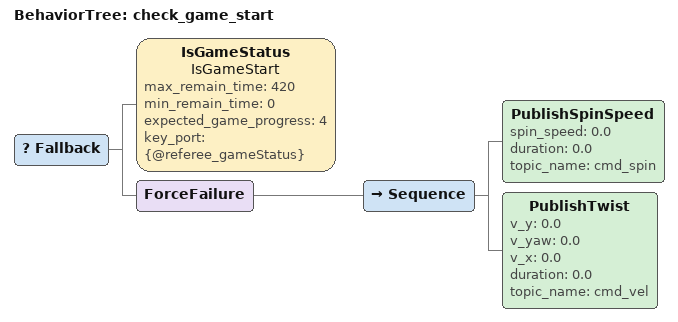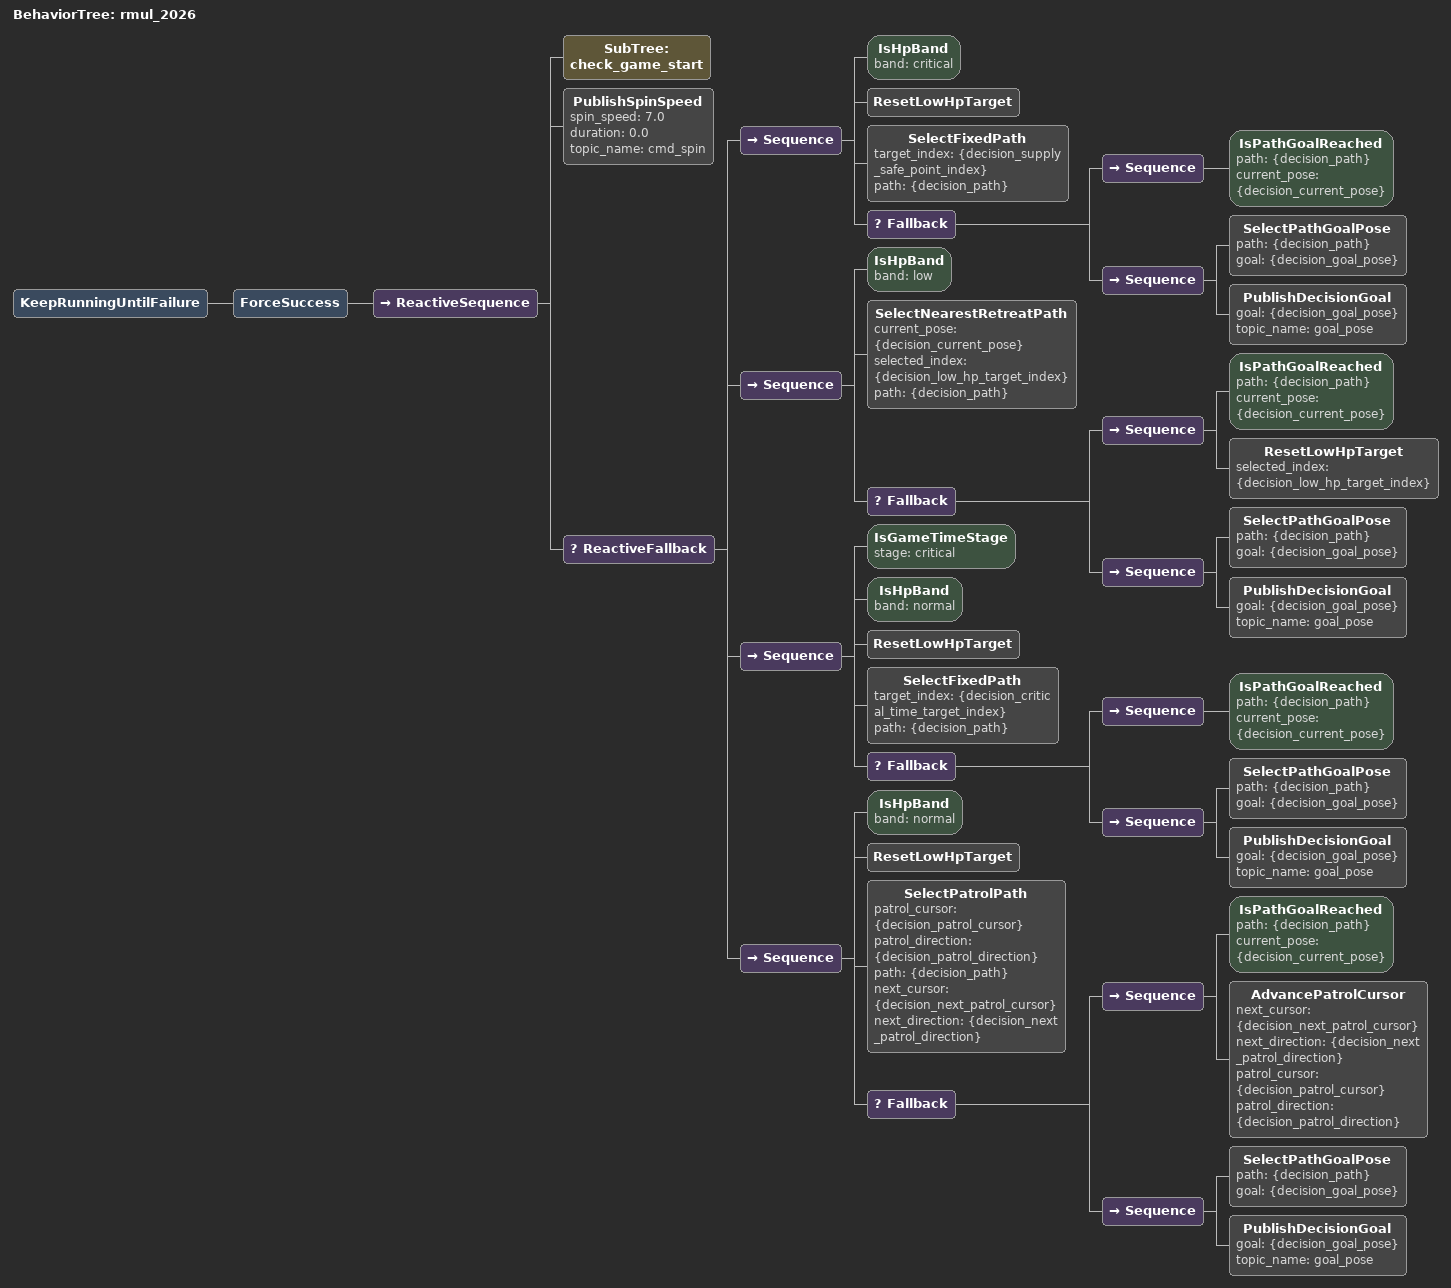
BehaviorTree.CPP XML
<?xml version="1.0" encoding="UTF-8"?>
<root BTCPP_format="4">
  <BehaviorTree ID="check_game_start">
    <Fallback>
      <IsGameStatus name="IsGameStart"
                    max_remain_time="420"
                    min_remain_time="0"
                    expected_game_progress="4"
                    key_port="{@referee_gameStatus}"/>
      <ForceFailure>
        <Sequence>
          <PublishSpinSpeed spin_speed="0.0"
                            duration="0.0"
                            topic_name="cmd_spin"/>
          <PublishTwist v_y="0.0"
                        v_yaw="0.0"
                        v_x="0.0"
                        duration="0.0"
                        topic_name="cmd_vel"/>
        </Sequence>
      </ForceFailure>
    </Fallback>
  </BehaviorTree>

  <BehaviorTree ID="rmul_2026">
    <KeepRunningUntilFailure>
      <ForceSuccess>
        <ReactiveSequence>
          <SubTree ID="check_game_start"/>
          <PublishSpinSpeed spin_speed="7.0"
                            duration="0.0"
                            topic_name="cmd_spin"/>
          <ReactiveFallback>
            <Sequence>
              <IsHpBand band="critical"/>
              <ResetLowHpTarget/>
              <SelectFixedPath target_index="{decision_supply_safe_point_index}"
                               path="{decision_path}"/>
              <Fallback>
                <Sequence>
                  <IsPathGoalReached path="{decision_path}"
                                     current_pose="{decision_current_pose}"/>
                </Sequence>
                <Sequence>
                  <SelectPathGoalPose path="{decision_path}"
                                      goal="{decision_goal_pose}"/>
                  <PublishDecisionGoal goal="{decision_goal_pose}"
                                       topic_name="goal_pose"/>
                </Sequence>
              </Fallback>
            </Sequence>

            <Sequence>
              <IsHpBand band="low"/>
              <SelectNearestRetreatPath current_pose="{decision_current_pose}"
                                        selected_index="{decision_low_hp_target_index}"
                                        path="{decision_path}"/>
              <Fallback>
                <Sequence>
                  <IsPathGoalReached path="{decision_path}"
                                     current_pose="{decision_current_pose}"/>
                  <ResetLowHpTarget selected_index="{decision_low_hp_target_index}"/>
                </Sequence>
                <Sequence>
                  <SelectPathGoalPose path="{decision_path}"
                                      goal="{decision_goal_pose}"/>
                  <PublishDecisionGoal goal="{decision_goal_pose}"
                                       topic_name="goal_pose"/>
                </Sequence>
              </Fallback>
            </Sequence>

            <Sequence>
              <IsGameTimeStage stage="critical"/>
              <IsHpBand band="normal"/>
              <ResetLowHpTarget/>
              <SelectFixedPath target_index="{decision_critical_time_target_index}"
                               path="{decision_path}"/>
              <Fallback>
                <Sequence>
                  <IsPathGoalReached path="{decision_path}"
                                     current_pose="{decision_current_pose}"/>
                </Sequence>
                <Sequence>
                  <SelectPathGoalPose path="{decision_path}"
                                      goal="{decision_goal_pose}"/>
                  <PublishDecisionGoal goal="{decision_goal_pose}"
                                       topic_name="goal_pose"/>
                </Sequence>
              </Fallback>
            </Sequence>

            <Sequence>
              <IsHpBand band="normal"/>
              <ResetLowHpTarget/>
              <SelectPatrolPath patrol_cursor="{decision_patrol_cursor}"
                                patrol_direction="{decision_patrol_direction}"
                                path="{decision_path}"
                                next_cursor="{decision_next_patrol_cursor}"
                                next_direction="{decision_next_patrol_direction}"/>
              <Fallback>
                <Sequence>
                  <IsPathGoalReached path="{decision_path}"
                                     current_pose="{decision_current_pose}"/>
                  <AdvancePatrolCursor next_cursor="{decision_next_patrol_cursor}"
                                       next_direction="{decision_next_patrol_direction}"
                                       patrol_cursor="{decision_patrol_cursor}"
                                       patrol_direction="{decision_patrol_direction}"/>
                </Sequence>
                <Sequence>
                  <SelectPathGoalPose path="{decision_path}"
                                      goal="{decision_goal_pose}"/>
                  <PublishDecisionGoal goal="{decision_goal_pose}"
                                       topic_name="goal_pose"/>
                </Sequence>
              </Fallback>
            </Sequence>
          </ReactiveFallback>
        </ReactiveSequence>
      </ForceSuccess>
    </KeepRunningUntilFailure>
  </BehaviorTree>
</root>
